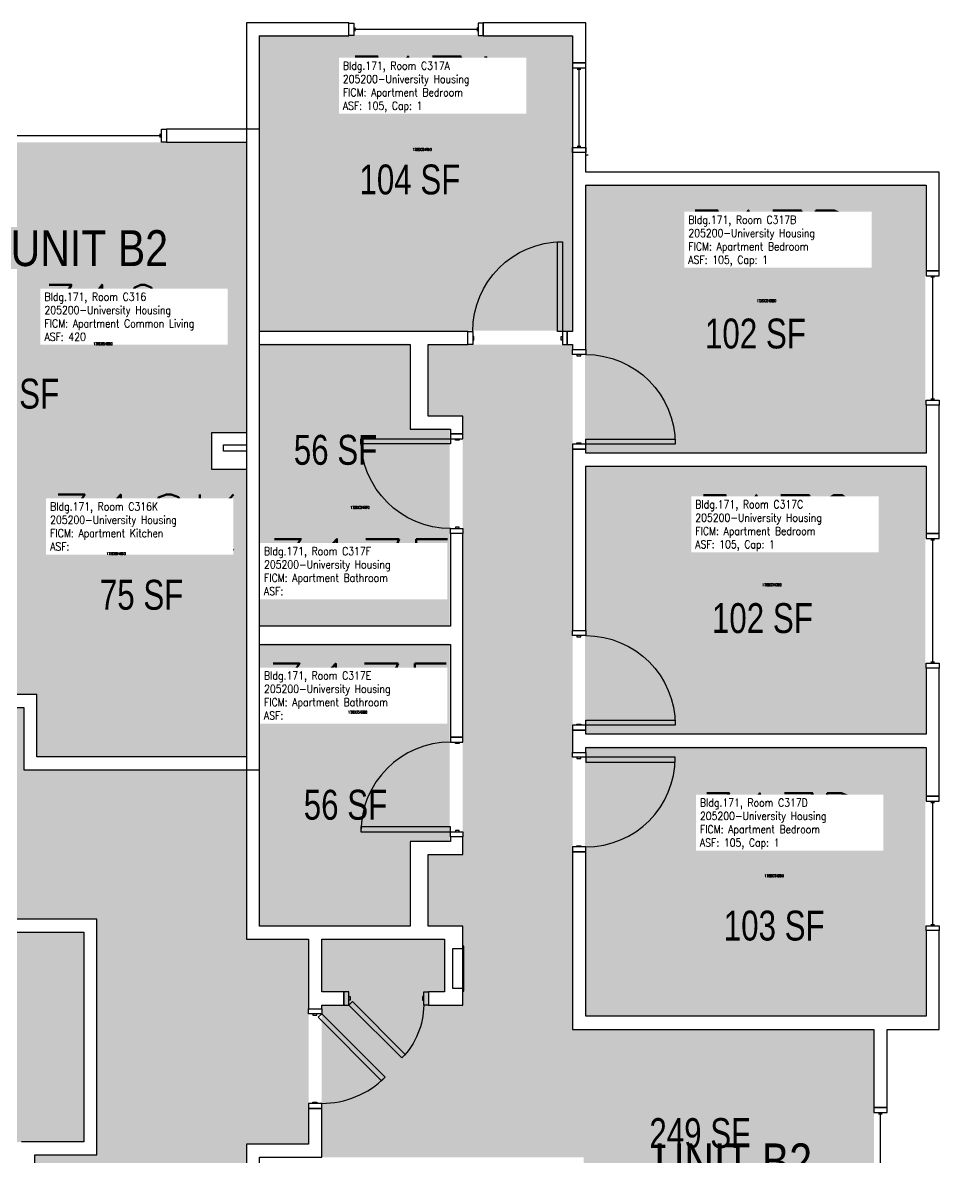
# Model space of a CAD drawing. Header units: inches. Extents: x 56 to 7496, y -2947 to 1470.
# Drawn here: x 3556.6 to 3924.6, y 1014 to 1469.6 of the extents above; entities that cross this region are included whole.
import ezdxf
from ezdxf.enums import TextEntityAlignment as Align

# ---------------------------------------------------------------- set-up
doc = ezdxf.new("R2010")
doc.units = ezdxf.units.IN
doc.header["$LTSCALE"] = 48
doc.header["$MEASUREMENT"] = 0
for name, color, linetype in [('A-DOOR', 2, 'Continuous'), ('A-GLAZ', 1, 'Continuous'), ('A-IDEN-RNUM', 7, 'Continuous'), ('A-IDEN-SNUM', 4, 'Continuous'), ('A-IDEN-VNUM', 4, 'Continuous'), ('A-MISC', 1, 'Continuous'), ('A-WALL', 5, 'Continuous'), ('AREA-TEXT', 3, 'Continuous'), ('Rooms-Category-Color', 7, 'Continuous'), ('Rooms-College-Color', 7, 'Continuous'), ('Rooms-Department-Color', 7, 'Continuous'), ('Rooms-Division-Color', 7, 'Continuous'), ('Rooms-Information', 7, 'Continuous')]:
    doc.layers.add(name, color=color, linetype=linetype)
doc.styles.add('AREA', font='arial.ttf', dxfattribs={"width": 0.75, "height": 12})
doc.styles.add('ROOMSNUMBER', font='txt.shx', dxfattribs={"height": 0.03})
doc.styles.add('ROOMVNUMBER', font='simplex.shx', dxfattribs={"width": 0.85})
doc.styles.get("Standard").update_dxf_attribs({"font": 'ARIALN.TTF'})

msp = doc.modelspace()

# ---------------------------------------------------------------- hatches: boundary and pattern name
h = msp.add_hatch()
h.set_pattern_fill('ANSI31', color=256, angle=-90, style=0)
h.set_pattern_definition([(315, (4297.48303, 1528.86917), (0.088388348, 0.088388348), [])])
h.paths.add_polyline_path([(3713.53, 1197.4), (3713.53, 1138.66), (3704.32, 1138.66), (3704.32, 1197.4)], flags=9)
at = {"layer": 'Rooms-Category-Color', "true_color": 0x728ef3}
for points in [[(3651.34, 1464.69), (3777.09, 1464.69), (3777.09, 1345.94), (3651.34, 1345.94)], [(3646.4, 1304.98), (3562.26, 1304.98), (3562.26, 1199.85), (3501.13, 1199.85), (3501.13, 1208.8), (3495.88, 1208.8), (3495.88, 1199.85), (3474.68, 1199.85), (3474.68, 1249.23), (3495.88, 1249.23), (3495.88, 1242.8), (3501.13, 1242.8), (3501.13, 1256.48), (3469.43, 1256.48), (3469.43, 1242.6), (3440.68, 1242.6), (3440.68, 1256.48), (3264.65, 1256.48), (3264.65, 1242.6), (3235.9, 1242.6), (3235.9, 1300.6), (3510.9, 1300.6), (3510.9, 1421.6), (3646.4, 1421.6)], [(3782.34, 1404.69), (3919.09, 1404.69), (3919.09, 1297.06), (3782.34, 1297.06)], [(3651.34, 1340.69), (3711.84, 1340.69), (3711.84, 1306.69), (3728.09, 1306.69), (3728.09, 1227.55), (3651.34, 1227.55)], [(3781.79, 929.88), (3781.79, 1014.03), (3676.66, 1014.03), (3676.66, 1075.15), (3685.61, 1075.15), (3685.61, 1080.4), (3676.66, 1080.4), (3676.66, 1101.6), (3726.04, 1101.6), (3726.04, 1080.4), (3719.61, 1080.4), (3719.61, 1075.15), (3733.29, 1075.15), (3733.29, 1106.85), (3719.41, 1106.85), (3719.41, 1135.6), (3733.29, 1135.6), (3733.29, 1311.63), (3719.41, 1311.63), (3719.41, 1340.38), (3777.41, 1340.38), (3777.41, 1065.38), (3898.41, 1065.38), (3898.41, 929.88)], [(3562.26, 1174.85), (3562.26, 1304.98), (3632.4, 1304.98), (3632.4, 1290.35), (3646.4, 1290.35), (3646.4, 1174.85)], [(3782.34, 1291.81), (3919.09, 1291.81), (3919.09, 1184.19), (3782.34, 1184.19)], [(3651.34, 1220.3), (3728.09, 1220.3), (3728.09, 1141.15), (3711.84, 1141.15), (3711.84, 1107.15), (3651.34, 1107.15)], [(3919.09, 1070.94), (3919.09, 1178.94), (3782.34, 1178.94), (3782.34, 1070.94)], [(3581.16, 1020.24), (3451.04, 1020.24), (3451.04, 1090.38), (3465.66, 1090.38), (3465.66, 1104.38), (3581.16, 1104.38)]]:
    msp.add_hatch(color=171, dxfattribs=at).paths.add_polyline_path(points)
at = {"layer": 'Rooms-Category-Color', "true_color": 0xadadad}
for points in [[(2880.39, 1163.39), (2880.39, 1170.26), (3106.65, 1170.26), (3106.65, 1163.67), (3111.9, 1163.67), (3111.9, 1169.64), (3474.68, 1169.64), (3474.68, 1194.64), (3557, 1194.64), (3557, 1169.64), (3646.39, 1169.64), (3646.39, 1101.6), (3671.39, 1101.6), (3671.39, 1019.28), (3646.39, 1019.28), (3586.39, 1019.28), (3586.39, 1109.64), (3166.65, 1109.64), (3166.65, 1085.64), (3111.9, 1085.64), (3111.9, 1091.67), (3106.65, 1091.67), (3106.65, 1086.27), (2880.39, 1086.27), (2880.39, 1091.39), (2873.89, 1091.39), (2873.89, 1163.39)], [(3586.39, 1019.28), (3646.39, 1019.28), (3646.39, 835.24), (3671.39, 835.24), (3671.39, 752.92), (3646.39, 752.92), (3646.39, 22.1), (3671.39, 22.1), (3671.39, -60.22), (3646.39, -60.22), (3646.39, -248.61), (3586.39, -248.61), (3586.39, -215.61), (3587.01, -215.61), (3587.01, -44.24), (3586.39, -44.24), (3586.39, 119.53), (3561.39, 119.53), (3561.39, 201.85), (3586.39, 201.85), (3586.39, 932.67), (3561.39, 932.67), (3561.39, 1014.99), (3586.39, 1014.99)]]:
    msp.add_hatch(color=253, dxfattribs=at).paths.add_polyline_path(points)
at = {"layer": 'Rooms-College-Color', "true_color": 0xadadad}
for points in [[(3651.34, 1464.69), (3777.09, 1464.69), (3777.09, 1345.94), (3651.34, 1345.94)], [(3646.4, 1304.98), (3562.26, 1304.98), (3562.26, 1199.85), (3501.13, 1199.85), (3501.13, 1208.8), (3495.88, 1208.8), (3495.88, 1199.85), (3474.68, 1199.85), (3474.68, 1249.23), (3495.88, 1249.23), (3495.88, 1242.8), (3501.13, 1242.8), (3501.13, 1256.48), (3469.43, 1256.48), (3469.43, 1242.6), (3440.68, 1242.6), (3440.68, 1256.48), (3264.65, 1256.48), (3264.65, 1242.6), (3235.9, 1242.6), (3235.9, 1300.6), (3510.9, 1300.6), (3510.9, 1421.6), (3646.4, 1421.6)], [(3782.34, 1404.69), (3919.09, 1404.69), (3919.09, 1297.06), (3782.34, 1297.06)], [(3651.34, 1340.69), (3711.84, 1340.69), (3711.84, 1306.69), (3728.09, 1306.69), (3728.09, 1227.55), (3651.34, 1227.55)], [(3781.79, 929.88), (3781.79, 1014.03), (3676.66, 1014.03), (3676.66, 1075.15), (3685.61, 1075.15), (3685.61, 1080.4), (3676.66, 1080.4), (3676.66, 1101.6), (3726.04, 1101.6), (3726.04, 1080.4), (3719.61, 1080.4), (3719.61, 1075.15), (3733.29, 1075.15), (3733.29, 1106.85), (3719.41, 1106.85), (3719.41, 1135.6), (3733.29, 1135.6), (3733.29, 1311.63), (3719.41, 1311.63), (3719.41, 1340.38), (3777.41, 1340.38), (3777.41, 1065.38), (3898.41, 1065.38), (3898.41, 929.88)], [(3562.26, 1174.85), (3562.26, 1304.98), (3632.4, 1304.98), (3632.4, 1290.35), (3646.4, 1290.35), (3646.4, 1174.85)], [(3782.34, 1291.81), (3919.09, 1291.81), (3919.09, 1184.19), (3782.34, 1184.19)], [(3651.34, 1220.3), (3728.09, 1220.3), (3728.09, 1141.15), (3711.84, 1141.15), (3711.84, 1107.15), (3651.34, 1107.15)], [(2880.39, 1163.39), (2880.39, 1170.26), (3106.65, 1170.26), (3106.65, 1163.67), (3111.9, 1163.67), (3111.9, 1169.64), (3474.68, 1169.64), (3474.68, 1194.64), (3557, 1194.64), (3557, 1169.64), (3646.39, 1169.64), (3646.39, 1101.6), (3671.39, 1101.6), (3671.39, 1019.28), (3646.39, 1019.28), (3586.39, 1019.28), (3586.39, 1109.64), (3166.65, 1109.64), (3166.65, 1085.64), (3111.9, 1085.64), (3111.9, 1091.67), (3106.65, 1091.67), (3106.65, 1086.27), (2880.39, 1086.27), (2880.39, 1091.39), (2873.89, 1091.39), (2873.89, 1163.39)], [(3919.09, 1070.94), (3919.09, 1178.94), (3782.34, 1178.94), (3782.34, 1070.94)], [(3581.16, 1020.24), (3451.04, 1020.24), (3451.04, 1090.38), (3465.66, 1090.38), (3465.66, 1104.38), (3581.16, 1104.38)], [(3586.39, 1019.28), (3646.39, 1019.28), (3646.39, 835.24), (3671.39, 835.24), (3671.39, 752.92), (3646.39, 752.92), (3646.39, 22.1), (3671.39, 22.1), (3671.39, -60.22), (3646.39, -60.22), (3646.39, -248.61), (3586.39, -248.61), (3586.39, -215.61), (3587.01, -215.61), (3587.01, -44.24), (3586.39, -44.24), (3586.39, 119.53), (3561.39, 119.53), (3561.39, 201.85), (3586.39, 201.85), (3586.39, 932.67), (3561.39, 932.67), (3561.39, 1014.99), (3586.39, 1014.99)]]:
    msp.add_hatch(color=253, dxfattribs=at).paths.add_polyline_path(points)
at = {"layer": 'Rooms-Department-Color', "true_color": 0x604aed}
for points in [[(3651.34, 1464.69), (3777.09, 1464.69), (3777.09, 1345.94), (3651.34, 1345.94)], [(3646.4, 1304.98), (3562.26, 1304.98), (3562.26, 1199.85), (3501.13, 1199.85), (3501.13, 1208.8), (3495.88, 1208.8), (3495.88, 1199.85), (3474.68, 1199.85), (3474.68, 1249.23), (3495.88, 1249.23), (3495.88, 1242.8), (3501.13, 1242.8), (3501.13, 1256.48), (3469.43, 1256.48), (3469.43, 1242.6), (3440.68, 1242.6), (3440.68, 1256.48), (3264.65, 1256.48), (3264.65, 1242.6), (3235.9, 1242.6), (3235.9, 1300.6), (3510.9, 1300.6), (3510.9, 1421.6), (3646.4, 1421.6)], [(3782.34, 1404.69), (3919.09, 1404.69), (3919.09, 1297.06), (3782.34, 1297.06)], [(3651.34, 1340.69), (3711.84, 1340.69), (3711.84, 1306.69), (3728.09, 1306.69), (3728.09, 1227.55), (3651.34, 1227.55)], [(3781.79, 929.88), (3781.79, 1014.03), (3676.66, 1014.03), (3676.66, 1075.15), (3685.61, 1075.15), (3685.61, 1080.4), (3676.66, 1080.4), (3676.66, 1101.6), (3726.04, 1101.6), (3726.04, 1080.4), (3719.61, 1080.4), (3719.61, 1075.15), (3733.29, 1075.15), (3733.29, 1106.85), (3719.41, 1106.85), (3719.41, 1135.6), (3733.29, 1135.6), (3733.29, 1311.63), (3719.41, 1311.63), (3719.41, 1340.38), (3777.41, 1340.38), (3777.41, 1065.38), (3898.41, 1065.38), (3898.41, 929.88)], [(3562.26, 1174.85), (3562.26, 1304.98), (3632.4, 1304.98), (3632.4, 1290.35), (3646.4, 1290.35), (3646.4, 1174.85)], [(3782.34, 1291.81), (3919.09, 1291.81), (3919.09, 1184.19), (3782.34, 1184.19)], [(3651.34, 1220.3), (3728.09, 1220.3), (3728.09, 1141.15), (3711.84, 1141.15), (3711.84, 1107.15), (3651.34, 1107.15)], [(3919.09, 1070.94), (3919.09, 1178.94), (3782.34, 1178.94), (3782.34, 1070.94)], [(3581.16, 1020.24), (3451.04, 1020.24), (3451.04, 1090.38), (3465.66, 1090.38), (3465.66, 1104.38), (3581.16, 1104.38)]]:
    msp.add_hatch(color=173, dxfattribs=at).paths.add_polyline_path(points)
at = {"layer": 'Rooms-Department-Color', "true_color": 0xacacac}
for points in [[(2880.39, 1163.39), (2880.39, 1170.26), (3106.65, 1170.26), (3106.65, 1163.67), (3111.9, 1163.67), (3111.9, 1169.64), (3474.68, 1169.64), (3474.68, 1194.64), (3557, 1194.64), (3557, 1169.64), (3646.39, 1169.64), (3646.39, 1101.6), (3671.39, 1101.6), (3671.39, 1019.28), (3646.39, 1019.28), (3586.39, 1019.28), (3586.39, 1109.64), (3166.65, 1109.64), (3166.65, 1085.64), (3111.9, 1085.64), (3111.9, 1091.67), (3106.65, 1091.67), (3106.65, 1086.27), (2880.39, 1086.27), (2880.39, 1091.39), (2873.89, 1091.39), (2873.89, 1163.39)], [(3586.39, 1019.28), (3646.39, 1019.28), (3646.39, 835.24), (3671.39, 835.24), (3671.39, 752.92), (3646.39, 752.92), (3646.39, 22.1), (3671.39, 22.1), (3671.39, -60.22), (3646.39, -60.22), (3646.39, -248.61), (3586.39, -248.61), (3586.39, -215.61), (3587.01, -215.61), (3587.01, -44.24), (3586.39, -44.24), (3586.39, 119.53), (3561.39, 119.53), (3561.39, 201.85), (3586.39, 201.85), (3586.39, 932.67), (3561.39, 932.67), (3561.39, 1014.99), (3586.39, 1014.99)]]:
    msp.add_hatch(color=253, dxfattribs=at).paths.add_polyline_path(points)
at = {"layer": 'Rooms-Division-Color', "true_color": 0x604aed}
for points in [[(3651.34, 1464.69), (3777.09, 1464.69), (3777.09, 1345.94), (3651.34, 1345.94)], [(3646.4, 1304.98), (3562.26, 1304.98), (3562.26, 1199.85), (3501.13, 1199.85), (3501.13, 1208.8), (3495.88, 1208.8), (3495.88, 1199.85), (3474.68, 1199.85), (3474.68, 1249.23), (3495.88, 1249.23), (3495.88, 1242.8), (3501.13, 1242.8), (3501.13, 1256.48), (3469.43, 1256.48), (3469.43, 1242.6), (3440.68, 1242.6), (3440.68, 1256.48), (3264.65, 1256.48), (3264.65, 1242.6), (3235.9, 1242.6), (3235.9, 1300.6), (3510.9, 1300.6), (3510.9, 1421.6), (3646.4, 1421.6)], [(3782.34, 1404.69), (3919.09, 1404.69), (3919.09, 1297.06), (3782.34, 1297.06)], [(3651.34, 1340.69), (3711.84, 1340.69), (3711.84, 1306.69), (3728.09, 1306.69), (3728.09, 1227.55), (3651.34, 1227.55)], [(3781.79, 929.88), (3781.79, 1014.03), (3676.66, 1014.03), (3676.66, 1075.15), (3685.61, 1075.15), (3685.61, 1080.4), (3676.66, 1080.4), (3676.66, 1101.6), (3726.04, 1101.6), (3726.04, 1080.4), (3719.61, 1080.4), (3719.61, 1075.15), (3733.29, 1075.15), (3733.29, 1106.85), (3719.41, 1106.85), (3719.41, 1135.6), (3733.29, 1135.6), (3733.29, 1311.63), (3719.41, 1311.63), (3719.41, 1340.38), (3777.41, 1340.38), (3777.41, 1065.38), (3898.41, 1065.38), (3898.41, 929.88)], [(3562.26, 1174.85), (3562.26, 1304.98), (3632.4, 1304.98), (3632.4, 1290.35), (3646.4, 1290.35), (3646.4, 1174.85)], [(3782.34, 1291.81), (3919.09, 1291.81), (3919.09, 1184.19), (3782.34, 1184.19)], [(3651.34, 1220.3), (3728.09, 1220.3), (3728.09, 1141.15), (3711.84, 1141.15), (3711.84, 1107.15), (3651.34, 1107.15)], [(3919.09, 1070.94), (3919.09, 1178.94), (3782.34, 1178.94), (3782.34, 1070.94)], [(3581.16, 1020.24), (3451.04, 1020.24), (3451.04, 1090.38), (3465.66, 1090.38), (3465.66, 1104.38), (3581.16, 1104.38)]]:
    msp.add_hatch(color=173, dxfattribs=at).paths.add_polyline_path(points)
at = {"layer": 'Rooms-Division-Color', "true_color": 0xadadad}
for points in [[(2880.39, 1163.39), (2880.39, 1170.26), (3106.65, 1170.26), (3106.65, 1163.67), (3111.9, 1163.67), (3111.9, 1169.64), (3474.68, 1169.64), (3474.68, 1194.64), (3557, 1194.64), (3557, 1169.64), (3646.39, 1169.64), (3646.39, 1101.6), (3671.39, 1101.6), (3671.39, 1019.28), (3646.39, 1019.28), (3586.39, 1019.28), (3586.39, 1109.64), (3166.65, 1109.64), (3166.65, 1085.64), (3111.9, 1085.64), (3111.9, 1091.67), (3106.65, 1091.67), (3106.65, 1086.27), (2880.39, 1086.27), (2880.39, 1091.39), (2873.89, 1091.39), (2873.89, 1163.39)], [(3586.39, 1019.28), (3646.39, 1019.28), (3646.39, 835.24), (3671.39, 835.24), (3671.39, 752.92), (3646.39, 752.92), (3646.39, 22.1), (3671.39, 22.1), (3671.39, -60.22), (3646.39, -60.22), (3646.39, -248.61), (3586.39, -248.61), (3586.39, -215.61), (3587.01, -215.61), (3587.01, -44.24), (3586.39, -44.24), (3586.39, 119.53), (3561.39, 119.53), (3561.39, 201.85), (3586.39, 201.85), (3586.39, 932.67), (3561.39, 932.67), (3561.39, 1014.99), (3586.39, 1014.99)]]:
    msp.add_hatch(color=253, dxfattribs=at).paths.add_polyline_path(points)

# ---------------------------------------------------------------- linework, layer by layer
at = {"layer": 'A-DOOR'}
for points in [[(3773.27, 1345.64), (3771.27, 1345.64), (3771.27, 1381.64), (3773.27, 1381.64)], [(3737.27, 1340.39), (3735.27, 1340.39), (3735.27, 1345.64), (3737.27, 1345.64)], [(3773.27, 1340.39), (3775.27, 1340.39), (3775.27, 1345.64), (3773.27, 1345.64)], [(3737.27, 1342.14), (3737.77, 1342.14), (3737.77, 1343.64), (3737.27, 1343.64)], [(3773.27, 1342.14), (3772.77, 1342.14), (3772.77, 1343.64), (3773.27, 1343.64)], [(3777.39, 1336.39), (3777.39, 1338.39), (3782.64, 1338.39), (3782.64, 1336.39)], [(3779.14, 1336.39), (3779.14, 1335.89), (3780.64, 1335.89), (3780.64, 1336.39)], [(3733.26, 1302.5), (3733.26, 1304.5), (3728.39, 1304.5), (3728.39, 1302.5)], [(3728.39, 1302.5), (3728.39, 1300.5), (3692.39, 1300.5), (3692.39, 1302.5)], [(3731.89, 1302.5), (3731.89, 1302), (3730.39, 1302), (3730.39, 1302.5)], [(3777.39, 1300.39), (3777.39, 1298.39), (3782.64, 1298.39), (3782.64, 1300.39)], [(3779.14, 1300.39), (3779.14, 1300.89), (3780.64, 1300.89), (3780.64, 1300.39)], [(3782.64, 1300.39), (3782.64, 1302.39), (3818.64, 1302.39), (3818.64, 1300.39)], [(3731.89, 1266.5), (3731.89, 1267), (3730.39, 1267), (3730.39, 1266.5)], [(3733.26, 1266.5), (3733.26, 1264.5), (3728.39, 1264.5), (3728.39, 1266.5)], [(3777.39, 1223.51), (3777.39, 1225.51), (3782.64, 1225.51), (3782.64, 1223.51)], [(3779.14, 1223.51), (3779.14, 1223.01), (3780.64, 1223.01), (3780.64, 1223.51)], [(3782.64, 1187.51), (3782.64, 1189.51), (3818.64, 1189.51), (3818.64, 1187.51)], [(3777.39, 1187.51), (3777.39, 1185.51), (3782.64, 1185.51), (3782.64, 1187.51)], [(3779.14, 1187.51), (3779.14, 1188.01), (3780.64, 1188.01), (3780.64, 1187.51)], [(3733.26, 1180.75), (3733.26, 1182.75), (3728.39, 1182.75), (3728.39, 1180.75)], [(3731.89, 1180.75), (3731.89, 1180.25), (3730.39, 1180.25), (3730.39, 1180.75)], [(3777.39, 1174.64), (3777.39, 1176.64), (3782.64, 1176.64), (3782.64, 1174.64)], [(3779.14, 1174.64), (3779.14, 1174.14), (3780.64, 1174.14), (3780.64, 1174.64)], [(3782.64, 1174.64), (3782.64, 1172.64), (3818.64, 1172.64), (3818.64, 1174.64)], [(3728.39, 1144.75), (3728.39, 1146.75), (3692.39, 1146.75), (3692.39, 1144.75)], [(3733.26, 1144.75), (3733.26, 1142.75), (3728.39, 1142.75), (3728.39, 1144.75)], [(3731.89, 1144.75), (3731.89, 1145.25), (3730.39, 1145.25), (3730.39, 1144.75)], [(3779.14, 1138.64), (3779.14, 1139.14), (3780.64, 1139.14), (3780.64, 1138.64)], [(3777.39, 1138.64), (3777.39, 1136.64), (3782.64, 1136.64), (3782.64, 1138.64)], [(3687.59, 1080.41), (3685.59, 1080.41), (3685.59, 1075.16), (3687.59, 1075.16)], [(3717.59, 1080.41), (3719.59, 1080.41), (3719.59, 1075.16), (3717.59, 1075.16)], [(3687.59, 1078.66), (3688.09, 1078.66), (3688.09, 1077.16), (3687.59, 1077.16)], [(3687.59, 1075.16), (3689, 1076.57), (3710.22, 1055.36), (3708.8, 1053.94)], [(3717.59, 1078.66), (3717.09, 1078.66), (3717.09, 1077.16), (3717.59, 1077.16)], [(3671.39, 1071.67), (3671.39, 1073.67), (3676.64, 1073.67), (3676.64, 1071.67)], [(3673.14, 1071.67), (3673.14, 1071.17), (3674.64, 1071.17), (3674.64, 1071.67)], [(3676.64, 1071.67), (3675.23, 1070.25), (3700.68, 1044.8), (3702.1, 1046.21)], [(3671.39, 1035.67), (3671.39, 1033.67), (3676.64, 1033.67), (3676.64, 1035.67)], [(3673.14, 1035.67), (3673.14, 1036.17), (3674.64, 1036.17), (3674.64, 1035.67)]]:
    msp.add_lwpolyline(points, close=True, dxfattribs=at)
at = {"layer": 'A-DOOR', "extrusion": (0, 0, -1)}
for centre, radius, start, end in [((-3773.27, 1345.64), 36, 0, 90), ((-3782.64, 1300.39), 36, 90, 180), ((-3728.39, 1302.5), 36, 270, 0), ((-3782.64, 1187.51), 36, 90, 180), ((-3687.59, 1075.16), 30, 180, 225)]:
    msp.add_arc(centre, radius, start, end, dxfattribs=at)
at = {"layer": 'A-DOOR'}
for centre, start, end in [((3728.39, 1144.75), 90, 180), ((3782.64, 1174.64), 270, 0), ((3676.64, 1071.67), 270, 315)]:
    msp.add_arc(centre, 36, start, end, dxfattribs=at)
at = {"layer": 'A-GLAZ'}
for p, q in [((3687.51, 1464.51), (3687.51, 1469.51)), ((3687.51, 1469.51), (3689.51, 1469.51)), ((3689.51, 1469.51), (3689.51, 1464.51)), ((3689.51, 1467.76), (3689.51, 1466.26)), ((3690.01, 1467.76), (3690.01, 1466.26)), ((3739.01, 1467.76), (3739.01, 1466.26)), ((3741.51, 1469.51), (3739.51, 1469.51)), ((3739.51, 1469.51), (3739.51, 1464.51)), ((3739.51, 1466.26), (3739.51, 1467.76)), ((3741.51, 1464.51), (3741.51, 1469.51)), ((3689.51, 1464.51), (3687.51, 1464.51)), ((3690.01, 1467.01), (3739.01, 1467.01)), ((3739.51, 1464.51), (3741.51, 1464.51)), ((3779.26, 1451.01), (3780.76, 1451.01)), ((3780.01, 1420.01), (3780.01, 1451.01)), ((3611.78, 1424.26), (3544.78, 1424.26)), ((3611.78, 1423.51), (3611.78, 1425.01)), ((3779.26, 1420.01), (3780.76, 1420.01)), ((3782.64, 1416.51), (3783.64, 1416.51)), ((3921.26, 1367.54), (3922.76, 1367.54)), ((3922.01, 1318.54), (3922.01, 1367.54)), ((3921.26, 1318.54), (3922.76, 1318.54)), ((3921.26, 1262.01), (3922.76, 1262.01)), ((3922.01, 1213.01), (3922.01, 1262.01)), ((3921.26, 1213.01), (3922.76, 1213.01)), ((3921.26, 1156.54), (3922.76, 1156.54)), ((3922.01, 1107.54), (3922.01, 1156.54)), ((3921.26, 1107.54), (3922.76, 1107.54)), ((3900.26, 1031.5), (3901.76, 1031.5)), ((3901.01, 964.5), (3901.01, 1031.5))]:
    msp.add_line(p, q, dxfattribs=at)
for points in [[(3782.64, 1451.51), (3782.64, 1453.51), (3777.39, 1453.51), (3777.39, 1451.51)], [(3612.28, 1426.89), (3614.28, 1426.89), (3614.28, 1421.64), (3612.28, 1421.64)], [(3782.64, 1419.51), (3782.64, 1417.51), (3777.39, 1417.51), (3777.39, 1419.51)], [(3924.64, 1368.04), (3924.64, 1370.04), (3919.39, 1370.04), (3919.39, 1368.04)], [(3924.64, 1318.04), (3924.64, 1316.04), (3919.39, 1316.04), (3919.39, 1318.04)], [(3924.64, 1262.51), (3924.64, 1264.51), (3919.39, 1264.51), (3919.39, 1262.51)], [(3924.64, 1212.51), (3924.64, 1210.51), (3919.39, 1210.51), (3919.39, 1212.51)], [(3924.64, 1157.04), (3924.64, 1159.04), (3919.39, 1159.04), (3919.39, 1157.04)], [(3924.64, 1107.04), (3924.64, 1105.04), (3919.39, 1105.04), (3919.39, 1107.04)], [(3903.64, 1032), (3903.64, 1034), (3898.39, 1034), (3898.39, 1032)]]:
    msp.add_lwpolyline(points, close=True, dxfattribs=at)
at = {"layer": 'A-MISC'}
msp.add_lwpolyline([(3733.26, 1080.81), (3733.76, 1080.81), (3733.76, 1098.81), (3733.26, 1098.81)], close=True, dxfattribs=at)
msp.add_lwpolyline([(3733.26, 1081.81), (3729.26, 1081.81), (3729.26, 1097.81), (3733.26, 1097.81)], dxfattribs=at)
at = {"layer": 'A-WALL'}
for p, q in [((3646.39, 1469.64), (3646.39, 1412.25)), ((3687.51, 1469.64), (3646.39, 1469.64)), ((3646.39, 1469.64), (3646.39, 1341.01)), ((3687.51, 1464.39), (3687.51, 1469.64)), ((3782.64, 1469.64), (3741.51, 1469.64)), ((3741.51, 1469.64), (3741.51, 1464.39)), ((3782.64, 1412.25), (3782.64, 1469.64)), ((3782.64, 1453.51), (3782.64, 1469.64)), ((3651.64, 1412.25), (3651.64, 1464.39)), ((3651.64, 1464.39), (3687.51, 1464.39)), ((3651.64, 1345.64), (3651.64, 1464.39)), ((3741.51, 1464.39), (3777.39, 1464.39)), ((3777.39, 1464.39), (3777.39, 1412.25)), ((3777.39, 1464.39), (3777.39, 1453.51)), ((3777.39, 1453.51), (3782.64, 1453.51)), ((3651.65, 1426.89), (3614.28, 1426.89)), ((3614.28, 1426.89), (3614.28, 1421.64)), ((3651.65, 1169.64), (3651.65, 1426.89)), ((3614.28, 1421.64), (3646.4, 1421.64)), ((3646.4, 1421.64), (3646.4, 1305.01)), ((3782.64, 1417.51), (3777.39, 1417.51)), ((3777.39, 1417.51), (3777.39, 1409.01)), ((3782.64, 1409.64), (3782.64, 1417.51)), ((3777.39, 1409.01), (3777.39, 1345.64)), ((3924.64, 1409.64), (3782.64, 1409.64)), ((3924.64, 1370.04), (3924.64, 1409.64)), ((3782.64, 1404.39), (3919.39, 1404.39)), ((3782.64, 1338.39), (3782.64, 1404.39)), ((3919.39, 1404.39), (3919.39, 1370.04)), ((3919.39, 1370.04), (3924.64, 1370.04)), ((3732.64, 1345.64), (3651.64, 1345.64)), ((3735.27, 1345.64), (3732.64, 1345.64)), ((3735.27, 1340.39), (3735.27, 1345.64)), ((3777.39, 1345.64), (3775.27, 1345.64)), ((3775.27, 1345.64), (3775.27, 1340.39)), ((3646.39, 1341.01), (3646.39, 1101.6)), ((3651.64, 1340.39), (3712.14, 1340.39)), ((3651.64, 1227.25), (3651.64, 1340.39)), ((3712.14, 1340.39), (3712.14, 1306.39)), ((3719.39, 1340.39), (3732.64, 1340.39)), ((3719.39, 1311.64), (3719.39, 1340.39)), ((3732.64, 1340.39), (3735.27, 1340.39)), ((3775.27, 1340.39), (3777.39, 1340.39)), ((3777.39, 1340.39), (3777.39, 1338.39)), ((3777.39, 1338.39), (3782.64, 1338.39)), ((3924.64, 1316.04), (3919.39, 1316.04)), ((3919.39, 1316.04), (3919.39, 1296.76)), ((3924.64, 1264.51), (3924.64, 1316.04)), ((3733.26, 1311.64), (3719.39, 1311.64)), ((3733.26, 1304.5), (3733.26, 1311.64)), ((3632.4, 1305.01), (3632.4, 1290.39)), ((3646.4, 1305.01), (3632.4, 1305.01)), ((3712.14, 1306.39), (3728.39, 1306.39)), ((3728.39, 1306.39), (3728.39, 1304.5)), ((3728.39, 1304.5), (3733.26, 1304.5)), ((3637.27, 1297.64), (3637.27, 1300.14)), ((3637.27, 1300.14), (3646.4, 1300.14)), ((3646.4, 1300.14), (3646.4, 1297.64)), ((3646.4, 1297.64), (3637.27, 1297.64)), ((3782.64, 1298.39), (3777.39, 1298.39)), ((3777.39, 1298.39), (3777.39, 1225.51)), ((3782.64, 1296.76), (3782.64, 1298.39)), ((3919.39, 1296.76), (3782.64, 1296.76)), ((3632.4, 1290.39), (3646.4, 1290.39)), ((3646.4, 1290.39), (3646.4, 1174.89)), ((3782.64, 1291.51), (3919.39, 1291.51)), ((3782.64, 1225.51), (3782.64, 1291.51)), ((3919.39, 1291.51), (3919.39, 1264.51)), ((3733.26, 1264.5), (3728.39, 1264.5)), ((3728.39, 1264.5), (3728.39, 1227.25)), ((3733.26, 1182.75), (3733.26, 1264.5)), ((3919.39, 1264.51), (3924.64, 1264.51)), ((3728.39, 1227.25), (3651.64, 1227.25)), ((3777.39, 1225.51), (3782.64, 1225.51)), ((3651.64, 1220), (3728.39, 1220)), ((3651.64, 1106.85), (3651.64, 1220)), ((3728.39, 1220), (3728.39, 1182.75)), ((3924.64, 1210.51), (3919.39, 1210.51)), ((3919.39, 1210.51), (3919.39, 1183.89)), ((3924.64, 1159.04), (3924.64, 1210.51)), ((3562.25, 1199.89), (3542.61, 1199.89)), ((3562.25, 1174.89), (3562.25, 1199.89)), ((3542.61, 1194.64), (3557, 1194.64)), ((3557, 1194.64), (3557, 1169.64)), ((3782.64, 1185.51), (3777.39, 1185.51)), ((3777.39, 1185.51), (3777.39, 1176.64)), ((3782.64, 1183.89), (3782.64, 1185.51)), ((3728.39, 1182.75), (3733.26, 1182.75)), ((3919.39, 1183.89), (3782.64, 1183.89)), ((3777.39, 1176.64), (3782.64, 1176.64)), ((3782.64, 1178.64), (3919.39, 1178.64)), ((3782.64, 1176.64), (3782.64, 1178.64)), ((3919.39, 1178.64), (3919.39, 1159.04)), ((3646.4, 1174.89), (3562.25, 1174.89)), ((3557, 1169.64), (3651.65, 1169.64)), ((3919.39, 1159.04), (3924.64, 1159.04)), ((3728.39, 1140.85), (3712.14, 1140.85)), ((3712.14, 1140.85), (3712.14, 1106.85)), ((3733.26, 1142.75), (3728.39, 1142.75)), ((3728.39, 1142.75), (3728.39, 1140.85)), ((3733.26, 1135.6), (3733.26, 1142.75)), ((3719.39, 1135.6), (3733.26, 1135.6)), ((3719.39, 1106.85), (3719.39, 1135.6)), ((3782.64, 1136.64), (3777.39, 1136.64)), ((3777.39, 1136.64), (3777.39, 1065.39)), ((3782.64, 1070.64), (3782.64, 1136.64)), ((3586.39, 1109.64), (3329.14, 1109.64)), ((3586.39, 1014.99), (3586.39, 1109.64)), ((3465.64, 1104.39), (3581.14, 1104.39)), ((3581.14, 1104.39), (3581.14, 1020.24)), ((3712.14, 1106.85), (3651.64, 1106.85)), ((3733.26, 1106.85), (3719.39, 1106.85)), ((3733.26, 1075.16), (3733.26, 1106.85)), ((3924.64, 1105.04), (3919.39, 1105.04)), ((3919.39, 1105.04), (3919.39, 1070.64)), ((3924.64, 1065.39), (3924.64, 1105.04)), ((3646.39, 1101.6), (3671.39, 1101.6)), ((3671.39, 1101.6), (3671.39, 1073.67)), ((3676.64, 1080.41), (3676.64, 1101.6)), ((3676.64, 1101.6), (3726.01, 1101.6)), ((3726.01, 1101.6), (3726.01, 1080.41)), ((3685.59, 1080.41), (3676.64, 1080.41)), ((3685.59, 1075.16), (3685.59, 1080.41)), ((3726.01, 1080.41), (3719.59, 1080.41)), ((3719.59, 1080.41), (3719.59, 1075.16)), ((3671.39, 1073.67), (3676.64, 1073.67)), ((3676.64, 1075.16), (3685.59, 1075.16)), ((3676.64, 1073.67), (3676.64, 1075.16)), ((3719.59, 1075.16), (3733.26, 1075.16)), ((3919.39, 1070.64), (3782.64, 1070.64)), ((3777.39, 1065.39), (3898.39, 1065.39)), ((3898.39, 1065.39), (3898.39, 1034)), ((3903.64, 1065.39), (3924.64, 1065.39)), ((3903.64, 1034), (3903.64, 1065.39)), ((3676.64, 1033.67), (3671.39, 1033.67)), ((3671.39, 1033.67), (3671.39, 1019.28)), ((3676.64, 1014.03), (3676.64, 1033.67)), ((3898.39, 1034), (3903.64, 1034)), ((3581.14, 1020.24), (3556.14, 1020.24)), ((3646.39, 1019.28), (3646.39, 924.64)), ((3671.39, 1019.28), (3646.39, 1019.28)), ((3561.39, 1000.61), (3561.39, 1014.99)), ((3561.39, 1014.99), (3586.39, 1014.99)), ((3651.64, 929.89), (3651.64, 1014.03)), ((3651.64, 1014.03), (3676.64, 1014.03))]:
    msp.add_line(p, q, dxfattribs=at)

# ---------------------------------------------------------------- texts
at = {"layer": 'A-IDEN-RNUM', "style": 'ROOMSNUMBER', "width": 0.85}
for s, p in [('0317-A0', (3717, 1418.7)), ('0317-B0', (3855.23, 1357.98)), ('0316-00', (3588.81, 1340.71)), ('0317-F0', (3692.01, 1274.97)), ('0316-K0', (3594.09, 1256.43)), ('0317-C0', (3857.43, 1243.92)), ('0317-E0', (3691.1, 1192.78)), ('0317-D0', (3858.35, 1127.04))]:
    msp.add_text(s, height=1, dxfattribs=at).set_placement(p, align=Align.MIDDLE_CENTER)
at = {"layer": 'A-IDEN-SNUM', "style": 'ROOMSNUMBER', "width": 0.85}
for s, p in [('1710C317A0', (3717, 1418.7)), ('1710C317B0', (3855.23, 1357.98)), ('1710C31600', (3588.81, 1340.71)), ('1710C317F0', (3692.01, 1274.97)), ('1710C316K0', (3594.09, 1256.43)), ('1710C317C0', (3857.43, 1243.92)), ('1710C317E0', (3691.1, 1192.78)), ('1710C317D0', (3858.35, 1127.04))]:
    msp.add_text(s, height=1, dxfattribs=at).set_placement(p, align=Align.MIDDLE_CENTER)
at = {"layer": 'A-IDEN-VNUM', "style": 'ROOMVNUMBER', "width": 0.85}
for s, p in [('317A', (3717.92, 1444.87)), ('317B', (3855.75, 1383.01)), ('316', (3587.64, 1353.16)), ('317C', (3859, 1268.73)), ('317D', (3860.39, 1148.95))]:
    msp.add_text(s, height=22.5, dxfattribs=at).set_placement(p, align=Align.MIDDLE_CENTER)
at = {"layer": 'A-IDEN-VNUM', "style": 'ROOMVNUMBER'}
for s, p in [('316K', (3605.11, 1268.93)), ('317F', (3690.45, 1251)), ('317E', (3690.45, 1201.05))]:
    msp.add_text(s, height=22.5, dxfattribs=at).set_placement(p, align=Align.MIDDLE_CENTER)
at = {"layer": 'A-MISC'}
for p in [(3583.33, 1371.91), (3841.93, 1005.19)]:
    msp.add_text('UNIT B2', height=14.4, dxfattribs=at).set_placement(p, align=Align.CENTER)
at = {"layer": 'AREA-TEXT', "style": 'AREA', "width": 0.75}
for s, p in [('104 SF', (3712.07, 1406.69)), ('102 SF', (3850.81, 1344.83)), ('249 SF', (3550.96, 1320.69)), ('56 SF', (3682.21, 1298.12)), ('75 SF', (3604.33, 1239.92)), ('102 SF', (3853.6, 1230.55)), ('56 SF', (3686.2, 1155.61)), ('103 SF', (3858.35, 1107.08)), ('249 SF', (3828.48, 1023.75))]:
    msp.add_text(s, height=12, dxfattribs=at).set_placement(p, align=Align.MIDDLE_CENTER)

# ---------------------------------------------------------------- next in the draw order: texts
at = {"layer": 'Rooms-Information', "char_height": 3.2143, "width": 72, "attachment_point": 7, "style": 'ROOMVNUMBER', "bg_fill": 3, "box_fill_scale": 1.5, "bg_fill_color": 256, "bg_fill_true_color": 13158600, "bg_fill_transparency": 0}
for s, insert in [('Bldg.171, Room C317A^M^J205200-University Housing^M^JFICM: Apartment Bedroom^M^JASF: 105, Cap: 1', (3685.14, 1433.62)), ('Bldg.171, Room C317B^M^J205200-University Housing^M^JFICM: Apartment Bedroom^M^JASF: 105, Cap: 1', (3823.88, 1371.76)), ('Bldg.171, Room C316^M^J205200-University Housing^M^JFICM: Apartment Common Living^M^JASF: 420', (3565.33, 1341.91)), ('Bldg.171, Room C316K^M^J205200-University Housing^M^JFICM: Apartment Kitchen^M^JASF: ', (3567.61, 1257.68)), ('Bldg.171, Room C317C^M^J205200-University Housing^M^JFICM: Apartment Bedroom^M^JASF: 105, Cap: 1', (3826.67, 1257.48)), ('Bldg.171, Room C317F^M^J205200-University Housing^M^JFICM: Apartment Bathroom^M^JASF: ', (3653.48, 1239.75)), ('Bldg.171, Room C317E^M^J205200-University Housing^M^JFICM: Apartment Bathroom^M^JASF: ', (3653.48, 1189.8)), ('Bldg.171, Room C317D^M^J205200-University Housing^M^JFICM: Apartment Bedroom^M^JASF: 105, Cap: 1', (3828.52, 1137.7))]:
    msp.add_mtext(s, dxfattribs=dict(at, insert=insert))

doc.saveas('drawing.dxf')
